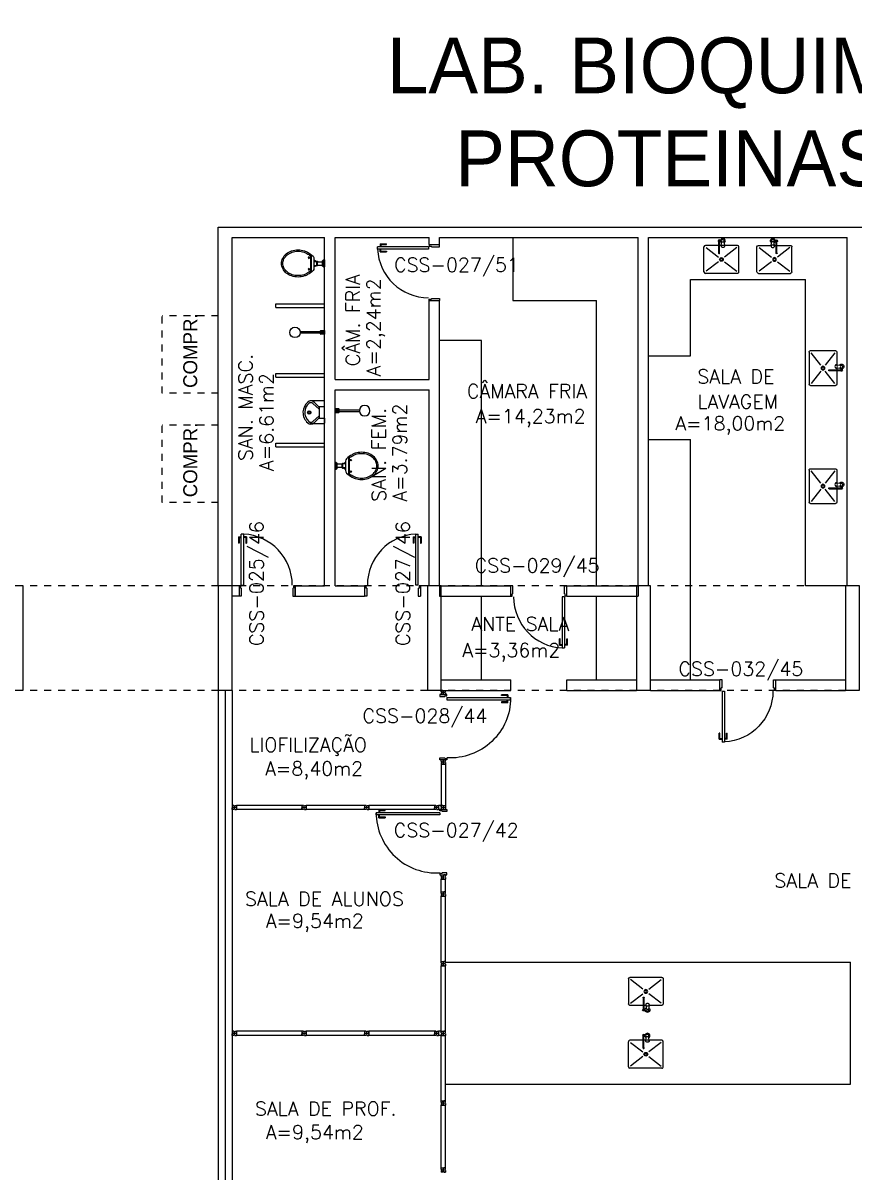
# Model space of a CAD drawing. Extents: x -248 to -11, y 347 to 447.
# Drawn here: x -213.07 to -201.14, y 398.67 to 415.15 of the extents above; entities that cross this region are included whole.
import ezdxf
from ezdxf.enums import TextEntityAlignment as Align

# ---------------------------------------------------------------- set-up
doc = ezdxf.new("R2010")
doc.units = 0
doc.header["$LTSCALE"] = 0.02
doc.header["$MEASUREMENT"] = 0
doc.linetypes.add('HIDDEN2', pattern=[0.1875, 0.125, -0.0625])
doc.layers.get('0').update_dxf_attribs({"linetype": 'CONTINUOUS'})
for name, color, linetype in [('ALV', 2, 'CONTINUOUS'), ('AREA', 2, 'CONTINUOUS'), ('BANC', 2, 'CONTINUOUS'), ('DIV', 2, 'CONTINUOUS'), ('EQUIP', 1, 'CONTINUOUS'), ('ESQ', 1, 'CONTINUOUS'), ('ESTR', 3, 'CONTINUOUS'), ('PROJ', 1, 'HIDDEN2'), ('TEXTO', 2, 'CONTINUOUS'), ('TEXTO-ENDEREÇO', 2, 'CONTINUOUS'), ('USO', 2, 'CONTINUOUS')]:
    doc.layers.add(name, color=color, linetype=linetype)
doc.styles.add('UNB-100', font='simplex.shx', dxfattribs={"height": 0.2})
doc.styles.add('UNB-100-1', font='simplex.shx', dxfattribs={"height": 0.2})

# ---------------------------------------------------------------- blocks, each defined once
blk = doc.blocks.new('PILAR-SSS')
blk.add_lwpolyline([(0.003, -26.452), (0.003, -27.952), (0.203, -27.952), (0.203, -26.452)], close=True)
blk = doc.blocks.new('PDV2D-SSS')
for p, q in [((-0.148, 0.925), (-0.108, 0.925)), ((-0.148, 0.925), (-0.148, 0.835)), ((-0.138, 0.835), (-0.148, 0.835)), ((-0.138, 0.915), (-0.108, 0.915)), ((-0.138, 0.915), (-0.138, 0.835)), ((-0.106, 0.965), (-0.076, 0.965)), ((-0.106, 0.05), (-0.106, 0.965)), ((-0.076, 0.05), (-0.076, 0.965)), ((-0.034, 0.925), (-0.074, 0.925)), ((-0.044, 0.915), (-0.074, 0.915)), ((-0.044, 0.915), (-0.044, 0.835)), ((-0.044, 0.835), (-0.034, 0.835)), ((-0.034, 0.925), (-0.034, 0.835)), ((-0.95, 0.05), (-0.97, 0.05)), ((-0.97, 0.05), (-0.97, 0.035)), ((-0.97, 0.035), (-0.97, -0.035)), ((-0.95, 0.02), (-0.95, 0.05)), ((-0.95, 0.02), (-0.94, 0.02)), ((-0.94, -0.05), (-0.94, 0.02)), ((-0.076, 0.05), (-0.106, 0.05)), ((-0.051, 0.02), (-0.061, 0.02)), ((-0.061, -0.05), (-0.061, 0.02)), ((-0.051, 0.05), (-0.031, 0.05)), ((-0.051, 0.02), (-0.051, 0.05)), ((-0.031, 0.05), (-0.031, -0.05)), ((-0.97, -0.035), (-0.97, -0.05)), ((-0.97, -0.05), (-0.94, -0.05)), ((-0.031, -0.05), (-0.061, -0.05))]:
    blk.add_line(p, q)
at = {"color": 1}
blk.add_arc((-0.076, 0.1), 0.865, 90, 183.3214, dxfattribs=at)
blk = doc.blocks.new('DIVMT-SSS')
for p, q in [((-0.03, 0.008), (-0.03, 0.03)), ((-0.006, 0.03), (-0.03, 0.03)), ((-0.03, 0.008), (-0.02, 0.008)), ((-0.02, -0.008), (-0.02, 0.008)), ((-0.006, 0.02), (-0.006, 0.03)), ((0.006, 0.02), (-0.006, 0.02)), ((-0.005, 0), (0.005, 0)), ((0.005, 0), (-0.005, 0)), ((0, 0.005), (0, -0.005)), ((0, -0.005), (0, 0.005)), ((0.006, 0.03), (0.03, 0.03)), ((0.006, 0.02), (0.006, 0.03)), ((0.03, 0.008), (0.02, 0.008)), ((0.02, -0.008), (0.02, 0.008)), ((0.03, 0.008), (0.03, 0.03)), ((-0.03, -0.008), (-0.03, -0.03)), ((-0.03, -0.008), (-0.02, -0.008)), ((-0.03, -0.03), (-0.03, -0.97)), ((-0.03, -0.03), (-0.009, -0.03)), ((0.03, -0.03), (-0.03, -0.03)), ((-0.03, -0.03), (-0.006, -0.03)), ((-0.009, -0.03), (-0.027, -0.03)), ((-0.006, -0.02), (-0.006, -0.03)), ((-0.006, -0.02), (0.006, -0.02)), ((-0.006, -0.02), (-0.006, -0.03)), ((0.006, -0.02), (-0.006, -0.02)), ((0.005, -0.03), (-0.005, -0.03)), ((0.006, -0.02), (0.006, -0.03)), ((0.006, -0.02), (0.006, -0.03)), ((0.03, -0.03), (0.006, -0.03)), ((0.03, -0.008), (0.02, -0.008)), ((0.03, -0.008), (0.03, -0.03)), ((0.03, -0.03), (0.03, -0.97)), ((0.03, -0.97), (-0.03, -0.97)), ((-0.006, -0.98), (-0.006, -0.97)), ((-0.006, -0.98), (0.006, -0.98)), ((0.005, -0.97), (-0.005, -0.97)), ((0.006, -0.98), (0.006, -0.97)), ((0.006, -1.001), (-0.006, -1.001)), ((0, -0.994), (0, -1.007)), ((0, -1.02), (0, -1.021))]:
    blk.add_line(p, q)
blk = doc.blocks.new('MTT-SSS')
for p, q in [((-0.008, 0.03), (-0.03, 0.03)), ((-0.03, 0.03), (-0.03, 0.006)), ((-0.0185, 0.006), (-0.03, 0.006)), ((-0.0185, -0.006), (-0.0185, 0.006)), ((-0.008, 0.03), (-0.008, 0.02)), ((-0.008, 0.02), (0.008, 0.02)), ((-0.0051, 0), (0.0051, 0)), ((0, -0.0051), (0, 0.0051)), ((0.008, 0.03), (0.03, 0.03)), ((0.008, 0.03), (0.008, 0.02)), ((0.0205, -0.006), (0.0205, 0.006)), ((0.0205, 0.006), (0.03, 0.006)), ((0.03, 0.006), (0.03, 0.03)), ((-0.03, -0.03), (-0.03, -0.006)), ((-0.0185, -0.006), (-0.03, -0.006)), ((-0.008, -0.03), (-0.03, -0.03)), ((-0.008, -0.02), (0.008, -0.02)), ((-0.008, -0.03), (-0.008, -0.02)), ((0.008, -0.03), (0.008, -0.02)), ((0.008, -0.03), (0.03, -0.03)), ((0.0205, -0.006), (0.03, -0.006)), ((0.03, -0.006), (0.03, -0.03))]:
    blk.add_line(p, q)
blk = doc.blocks.new('DIV-SSS')
for p, q in [((-0.005, 0), (0.005, 0)), ((0, 0.005), (0, -0.005)), ((-0.03, -0.03), (-0.03, -0.97)), ((0.03, -0.03), (-0.03, -0.03)), ((-0.03, -0.03), (-0.009, -0.03)), ((-0.009, -0.03), (-0.027, -0.03)), ((-0.006, -0.02), (0.006, -0.02)), ((-0.006, -0.02), (-0.006, -0.03)), ((-0.005, -0.022), (0.005, -0.022)), ((-0.005, -0.022), (-0.005, -0.029)), ((0.005, -0.029), (-0.005, -0.029)), ((0.005, -0.03), (-0.005, -0.03)), ((0.005, -0.022), (0.005, -0.029)), ((0.006, -0.02), (0.006, -0.03)), ((0.03, -0.03), (0.03, -0.97)), ((0.03, -0.97), (-0.03, -0.97)), ((-0.006, -0.98), (-0.006, -0.97)), ((-0.006, -0.98), (0.006, -0.98)), ((0.005, -0.97), (-0.005, -0.97)), ((0.006, -0.98), (0.006, -0.97)), ((0.007, -0.999), (-0.007, -0.999)), ((0, -0.991), (0, -1.006))]:
    blk.add_line(p, q)
blk = doc.blocks.new('INOXA1-P-SSS')
for p, q in [((0.12, 0.23), (0.12, 0.047)), ((0.22, 0.25), (0.14, 0.25)), ((0.15, 0.22), (0.287, 0.043)), ((0.5, 0.25), (0.22, 0.25)), ((0.353, 0.043), (0.49, 0.22)), ((0.52, 0.23), (0.52, -0.23)), ((0.043, 0.008), (0.043, -0.022)), ((0.062, 0.04), (0.071, 0.04)), ((0.131, 0.048), (0.076, 0.043)), ((0.131, -0.002), (0.076, 0.003)), ((0.22, -0.027), (0.054, -0.027)), ((0.22, -0.037), (0.054, -0.037)), ((0.063, -0.003), (0.063, -0.021)), ((0.12, -0.001), (0.12, -0.027)), ((0.12, -0.037), (0.12, -0.23)), ((0.15, -0.22), (0.287, -0.043)), ((0.231, -0.027), (0.22, -0.027)), ((0.231, -0.037), (0.22, -0.037)), ((0.353, -0.043), (0.49, -0.22)), ((0.22, -0.25), (0.14, -0.25)), ((0.5, -0.25), (0.22, -0.25))]:
    blk.add_line(p, q)
blk.add_lwpolyline([(0.076, 0.003), (0.072, 0.004), (0.069, 0.009), (0.067, 0.015), (0.066, 0.023), (0.067, 0.031), (0.069, 0.037), (0.072, 0.042), (0.076, 0.043)])
blk.add_lwpolyline([(0.131, 0.048), (0.137, 0.046), (0.143, 0.041), (0.147, 0.033), (0.148, 0.023), (0.147, 0.013), (0.143, 0.006), (0.137, 0), (0.131, -0.002), (0.125, 0), (0.119, 0.006), (0.115, 0.013), (0.114, 0.023), (0.115, 0.033), (0.119, 0.041), (0.125, 0.046)], close=True)
for radius in [0.0266, 0.0163]:
    blk.add_circle((0.32, 0), radius)
for centre, radius, start, end in [((0.14, 0.23), 0.02, 90, 180), ((0.5, 0.23), 0.02, 360, 90), ((0.054, 0.023), 0.0349, 36.1705, 252.2568), ((0.054, 0.023), 0.0189, 62.7367, 235.7375), ((0.073, -0.003), 0.01, 102.8285, 180), ((0.054, 0.023), 0.0349, 285.5373, 323.9987), ((0.054, -0.032), 0.0145, 20.161, 339.839), ((0.054, -0.032), 0.005, 90.0037, 269.9963), ((0.231, -0.032), 0.00738, 222.6559, 137.3441), ((0.231, -0.032), 0.005, 269.9935, 90.0065), ((0.14, -0.23), 0.02, 180, 270), ((0.5, -0.23), 0.02, 270, 360)]:
    blk.add_arc(centre, radius, start, end)
blk = doc.blocks.new('PE80-SSS')
for p, q in [((0.075, 0), (-0.075, 0)), ((-0.075, -0.03), (-0.075, 0)), ((0.075, 0), (0.075, -0.02)), ((0.777, 0.01), (0.687, 0.01)), ((0.687, 0), (0.687, 0.01)), ((0.777, 0.01), (0.777, -0.03)), ((0.04, -0.03), (-0.075, -0.03)), ((0.075, -0.02), (0.04, -0.02)), ((0.04, -0.03), (0.04, -0.02)), ((0.085, -0.03), (0.817, -0.03)), ((0.085, -0.03), (0.085, -0.065)), ((0.085, -0.065), (0.817, -0.065)), ((0.767, 0), (0.687, 0)), ((0.767, -0.095), (0.687, -0.095)), ((0.687, -0.095), (0.687, -0.105)), ((0.777, -0.105), (0.687, -0.105)), ((0.767, 0), (0.767, -0.03)), ((0.767, -0.095), (0.767, -0.065)), ((0.777, -0.105), (0.777, -0.065)), ((0.817, -0.065), (0.817, -0.03)), ((0.04, -0.771), (-0.075, -0.771)), ((-0.075, -0.771), (-0.075, -0.801)), ((0.075, -0.801), (-0.075, -0.801)), ((0.075, -0.802), (-0.075, -0.802)), ((0.04, -0.771), (0.04, -0.781)), ((0.075, -0.781), (0.04, -0.781)), ((0.075, -0.801), (0.075, -0.781))]:
    blk.add_line(p, q)
blk.add_arc((0.085, -0.03), 0.731, 270, 357.3429)
blk = doc.blocks.new('PD80-SSS')
at = {"color": 1}
for p, q in [((-0.777, 0.01), (-0.777, -0.03)), ((-0.777, 0.01), (-0.687, 0.01)), ((-0.687, 0), (-0.687, 0.01)), ((-0.777, -0.105), (-0.777, -0.065)), ((-0.777, -0.105), (-0.687, -0.105)), ((-0.767, 0), (-0.767, -0.03)), ((-0.767, 0), (-0.687, 0)), ((-0.767, -0.095), (-0.767, -0.065)), ((-0.767, -0.095), (-0.687, -0.095)), ((-0.687, -0.095), (-0.687, -0.105))]:
    blk.add_line(p, q, dxfattribs=at)
at = {"color": 2}
for p, q in [((-0.075, 0), (0.075, 0)), ((0.075, -0.03), (0.075, 0)), ((-0.817, -0.065), (-0.817, -0.03)), ((-0.085, -0.03), (-0.817, -0.03)), ((-0.085, -0.065), (-0.817, -0.065)), ((-0.085, -0.03), (-0.085, -0.065)), ((-0.075, 0), (-0.075, -0.02)), ((-0.075, -0.02), (-0.04, -0.02)), ((-0.04, -0.03), (-0.04, -0.02)), ((-0.04, -0.03), (0.075, -0.03)), ((-0.075, -0.781), (-0.04, -0.781)), ((-0.075, -0.801), (-0.075, -0.781)), ((-0.075, -0.801), (0.075, -0.801)), ((-0.075, -0.802), (0.075, -0.802)), ((-0.04, -0.771), (0.075, -0.771)), ((-0.04, -0.771), (-0.04, -0.781)), ((0.075, -0.771), (0.075, -0.801))]:
    blk.add_line(p, q, dxfattribs=at)
at = {"color": 1}
blk.add_arc((-0.085, -0.03), 0.731, 182.6571, 270, dxfattribs=at)
blk = doc.blocks.new('VDC-P-SSS')
for p, q in [((-0.127, 0.192), (0.127, 0.192)), ((-0.109, 0.202), (0.109, 0.202)), ((-0.068, 0.152), (0.068, 0.152)), ((-0.05, 0.152), (-0.03, 0.11)), ((-0.05, 0.015), (-0.05, 0)), ((-0.05, 0), (0.05, 0)), ((0.045, 0.02), (-0.045, 0.02)), ((-0.04, 0.025), (-0.04, 0.02)), ((0.035, 0.03), (-0.035, 0.03)), ((-0.03, 0.152), (-0.03, 0.11)), ((0.03, 0.11), (-0.03, 0.11)), ((0.03, 0.1), (-0.03, 0.1)), ((-0.025, 0.1), (-0.025, 0.03)), ((0.025, 0.1), (0.025, 0.03)), ((0.03, 0.152), (0.03, 0.11)), ((0.05, 0.152), (0.03, 0.11)), ((0.04, 0.025), (0.04, 0.02)), ((0.05, 0.015), (0.05, 0))]:
    blk.add_line(p, q)
for points in [[(0.16, 0.244, 0.050424), (0.18, 0.288, 0.082137), (0.195, 0.381, 0.082137), (0.18, 0.474, 0.090148), (0.138, 0.549, 0.104406), (0.073, 0.601, 0.117345), (0, 0.619, 0.117345), (-0.073, 0.601, 0.104406), (-0.138, 0.549, 0.090148), (-0.18, 0.474, 0.082137), (-0.195, 0.381, 0.082137)], [(0.142, 0.254, 0.050424), (0.161, 0.295, 0.082137), (0.175, 0.381, 0.082137), (0.161, 0.468, 0.090148), (0.122, 0.536, 0.104406), (0.064, 0.583, 0.117345), (0, 0.599, 0.117345), (-0.064, 0.583, 0.104406), (-0.122, 0.536, 0.090148), (-0.161, 0.468, 0.082137), (-0.175, 0.381, 0.082137)], [(-0.195, 0.381, 0.082137), (-0.18, 0.288, 0.050424), (-0.16, 0.244, 0.104406)], [(-0.175, 0.381, 0.082137), (-0.161, 0.295, 0.050424), (-0.142, 0.254, 0.050424)]]:
    blk.add_lwpolyline(points, format="xyb")
for centre in [(-0.083, 0.226), (0.083, 0.226)]:
    blk.add_circle(centre, 0.0101)
for centre, radius, start, end in [((0.08, 0.36), 0.266, 205.6863, 226.7558), ((0.08, 0.36), 0.246, 205.6863, 219.7706), ((-0.068, 0.202), 0.05, 226.7558, 270), ((0.068, 0.202), 0.05, 270, 313.2442), ((-0.08, 0.36), 0.266, 313.2442, 334.3137), ((-0.08, 0.36), 0.246, 320.2294, 334.3137), ((-0.045, 0.015), 0.005, 90, 180), ((-0.035, 0.025), 0.005, 90, 180), ((-0.03, 0.105), 0.005, 90, 270), ((0.03, 0.105), 0.005, 270, 90), ((0.035, 0.025), 0.005, 0, 90), ((0.045, 0.015), 0.005, 360, 90)]:
    blk.add_arc(centre, radius, start, end)
blk = doc.blocks.new('CHUV-P-SSS')
for p, q in [((-0.06, 0.01), (-0.351, 0.01)), ((-0.06, -0.02), (-0.06, 0.02)), ((-0.02, 0.015), (-0.06, 0.015)), ((-0.02, 0.005), (-0.06, 0.005)), ((-0.055, 0.025), (0, 0.025)), ((-0.02, 0.025), (-0.02, -0.025)), ((0, 0.025), (0, -0.025)), ((-0.06, -0.01), (-0.351, -0.01)), ((-0.02, -0.005), (-0.06, -0.005)), ((-0.02, -0.015), (-0.06, -0.015)), ((-0.02, -0.025), (-0.055, -0.025)), ((0, -0.025), (-0.02, -0.025))]:
    blk.add_line(p, q)
blk.add_circle((-0.425, 0), 0.075)
for centre, start, end in [((-0.055, 0.02), 90, 180), ((-0.055, -0.02), 180, 270)]:
    blk.add_arc(centre, 0.005, start, end)
blk = doc.blocks.new('MICTR-P-SSS')
for p, q in [((0.01, 0.165), (0.205, 0.165)), ((0, 0.08), (0, 0.155)), ((0, 0.08), (0, -0.08)), ((0.081, 0.08), (0, 0.08)), ((0.168, 0.129), (0.08, 0.046)), ((0.08, -0.076), (0.08, 0.076)), ((0.151, 0.147), (0.083, 0.083)), ((0, -0.08), (0, -0.155)), ((0, -0.08), (0.081, -0.08)), ((0.168, -0.129), (0.08, -0.046)), ((0.151, -0.147), (0.083, -0.083)), ((0.01, -0.165), (0.205, -0.165))]:
    blk.add_line(p, q)
for radius in [0.025, 0.015]:
    blk.add_circle((0.22, 0), radius)
for centre, radius, start, end in [((0.01, 0.155), 0.01, 90, 180), ((0.197, 0.098), 0.0675, 49.5319, 133.3634), ((0.09, 0.076), 0.01, 133.3634, 180), ((0.197, 0.098), 0.0425, 49.5319, 133.3634), ((0.114, 0), 0.171, 357.4005, 49.5319), ((0.114, 0), 0.196, 358.2793, 49.5319), ((0.01, -0.155), 0.01, 180, 270), ((0.09, -0.076), 0.01, 180, 226.6366), ((0.197, -0.098), 0.0675, 226.6366, 310.4681), ((0.197, -0.098), 0.0425, 226.6366, 310.4681), ((0.114, 0), 0.171, 310.4681, 357.3509), ((0.114, 0), 0.196, 310.4681, 357.7012)]:
    blk.add_arc(centre, radius, start, end)

msp = doc.modelspace()

# ---------------------------------------------------------------- linework, layer by layer
at = {"layer": 'ALV'}
for p, q in [((-210.266, 412.221), (-197.991, 412.221)), ((-210.266, 407.077), (-210.266, 412.221)), ((-210.066, 407.077), (-210.066, 412.071)), ((-210.066, 412.071), (-208.741, 412.071)), ((-208.741, 407.077), (-208.741, 412.071)), ((-208.591, 412.071), (-207.241, 412.071)), ((-208.591, 410.036), (-208.591, 412.071)), ((-207.241, 411.971), (-207.241, 412.071)), ((-207.241, 411.971), (-207.091, 411.971)), ((-207.091, 412.071), (-204.241, 412.071)), ((-207.091, 411.971), (-207.091, 412.071)), ((-206.038, 412.071), (-206.038, 411.171)), ((-204.241, 407.077), (-204.241, 412.071)), ((-204.091, 407.077), (-204.091, 412.071)), ((-204.091, 412.071), (-201.241, 412.071)), ((-201.241, 407.077), (-201.241, 412.071)), ((-207.241, 411.169), (-207.091, 411.169)), ((-207.241, 410.036), (-207.241, 411.169)), ((-207.091, 407.077), (-207.091, 411.169)), ((-206.038, 411.171), (-204.841, 411.171)), ((-206.491, 410.596), (-207.091, 410.596)), ((-206.491, 407.077), (-206.491, 410.596)), ((-204.091, 410.377), (-203.491, 410.377)), ((-208.591, 410.036), (-207.241, 410.036)), ((-208.591, 407.077), (-208.591, 409.886)), ((-208.591, 409.886), (-207.241, 409.886)), ((-207.241, 407.077), (-207.241, 409.886)), ((-204.091, 409.177), (-203.491, 409.177)), ((-209.966, 407.077), (-210.066, 407.077)), ((-209.165, 407.077), (-208.741, 407.077)), ((-209.165, 406.927), (-209.165, 407.077)), ((-208.591, 407.077), (-208.168, 407.077)), ((-208.168, 407.077), (-208.168, 406.927)), ((-207.091, 407.077), (-207.091, 406.927)), ((-207.091, 407.077), (-206.068, 407.077)), ((-206.068, 406.927), (-206.068, 407.077)), ((-205.267, 407.077), (-204.241, 407.077)), ((-205.267, 406.927), (-205.267, 407.077)), ((-204.241, 407.077), (-204.241, 406.927)), ((-209.966, 406.927), (-210.066, 406.927)), ((-209.165, 406.927), (-208.168, 406.927)), ((-207.091, 406.927), (-206.068, 406.927)), ((-205.267, 406.927), (-204.241, 406.927)), ((-207.066, 405.727), (-206.068, 405.727)), ((-206.068, 405.577), (-206.068, 405.727)), ((-205.267, 405.727), (-204.266, 405.727)), ((-205.267, 405.577), (-205.267, 405.727)), ((-204.066, 405.727), (-203.068, 405.727)), ((-203.068, 405.577), (-203.068, 405.727)), ((-202.267, 405.727), (-201.266, 405.727)), ((-202.267, 405.577), (-202.267, 405.727)), ((-207.066, 405.577), (-206.068, 405.577)), ((-205.267, 405.577), (-204.266, 405.577)), ((-204.066, 405.577), (-203.068, 405.577)), ((-202.267, 405.577), (-201.266, 405.577))]:
    msp.add_line(p, q, dxfattribs=at)
at = {"layer": 'BANC'}
for p, q in [((-203.491, 411.471), (-201.841, 411.471)), ((-203.491, 410.377), (-203.491, 411.471)), ((-201.841, 407.077), (-201.841, 411.471)), ((-204.841, 407.077), (-204.841, 411.171)), ((-203.491, 405.727), (-203.491, 409.177)), ((-201.241, 407.077), (-201.841, 407.077)), ((-206.491, 405.727), (-206.491, 406.927)), ((-204.841, 405.727), (-204.841, 406.927)), ((-207.006, 401.677), (-201.195, 401.677)), ((-201.195, 399.927), (-201.195, 401.677)), ((-207.006, 399.927), (-201.195, 399.927))]:
    msp.add_line(p, q, dxfattribs=at)
at = {"layer": 'DIV'}
for p, q in [((-209.441, 411.071), (-209.441, 411.121)), ((-209.441, 411.121), (-208.741, 411.121)), ((-209.441, 411.071), (-208.741, 411.071)), ((-209.441, 410.071), (-209.441, 410.121)), ((-209.441, 410.121), (-208.741, 410.121)), ((-209.441, 410.071), (-208.741, 410.071)), ((-209.441, 409.071), (-209.441, 409.121)), ((-209.441, 409.121), (-208.741, 409.121)), ((-209.441, 409.071), (-208.741, 409.071)), ((-207.066, 405.555), (-207.066, 405.577)), ((-207.042, 405.577), (-207.066, 405.577)), ((-207.066, 405.555), (-207.056, 405.555)), ((-207.066, 405.539), (-207.056, 405.539)), ((-207.066, 405.539), (-207.066, 405.517)), ((-207.066, 405.517), (-207.042, 405.517)), ((-207.066, 405.517), (-207.006, 405.517)), ((-207.056, 405.539), (-207.056, 405.555)), ((-207.042, 405.568), (-207.042, 405.577)), ((-207.042, 405.568), (-207.03, 405.568)), ((-207.042, 405.547), (-207.031, 405.547)), ((-207.031, 405.547), (-207.042, 405.547)), ((-207.042, 405.527), (-207.03, 405.527)), ((-207.042, 405.527), (-207.042, 405.517)), ((-207.03, 405.527), (-207.042, 405.527)), ((-207.042, 405.527), (-207.042, 405.517)), ((-207.041, 405.517), (-207.031, 405.517)), ((-207.036, 405.542), (-207.036, 405.553)), ((-207.036, 405.553), (-207.036, 405.542)), ((-207.03, 405.568), (-207.03, 405.577)), ((-207.03, 405.577), (-207.006, 405.577)), ((-207.03, 405.527), (-207.03, 405.517)), ((-207.03, 405.527), (-207.03, 405.517)), ((-207.006, 405.517), (-207.03, 405.517)), ((-207.027, 405.517), (-207.009, 405.517)), ((-207.006, 405.517), (-207.027, 405.517)), ((-207.016, 405.539), (-207.016, 405.555)), ((-207.006, 405.555), (-207.016, 405.555)), ((-207.006, 405.539), (-207.016, 405.539)), ((-207.006, 405.555), (-207.006, 405.577)), ((-207.006, 405.539), (-207.006, 405.517)), ((-207.066, 404.556), (-207.066, 404.578)), ((-207.042, 404.578), (-207.066, 404.578)), ((-207.066, 404.556), (-207.056, 404.556)), ((-207.066, 404.54), (-207.056, 404.54)), ((-207.066, 404.54), (-207.066, 404.518)), ((-207.066, 404.518), (-207.042, 404.518)), ((-207.066, 404.518), (-207.006, 404.518)), ((-207.066, 404.518), (-207.066, 403.927)), ((-207.056, 404.54), (-207.056, 404.556)), ((-207.042, 404.569), (-207.042, 404.578)), ((-207.042, 404.569), (-207.03, 404.569)), ((-207.042, 404.548), (-207.031, 404.548)), ((-207.031, 404.548), (-207.042, 404.548)), ((-207.042, 404.528), (-207.03, 404.528)), ((-207.042, 404.528), (-207.042, 404.518)), ((-207.03, 404.528), (-207.042, 404.528)), ((-207.042, 404.528), (-207.042, 404.518)), ((-207.041, 404.518), (-207.031, 404.518)), ((-207.036, 404.543), (-207.036, 404.553)), ((-207.036, 404.553), (-207.036, 404.543)), ((-207.03, 404.569), (-207.03, 404.578)), ((-207.03, 404.578), (-207.006, 404.578)), ((-207.03, 404.528), (-207.03, 404.518)), ((-207.03, 404.528), (-207.03, 404.518)), ((-207.006, 404.518), (-207.03, 404.518)), ((-207.027, 404.518), (-207.009, 404.518)), ((-207.006, 404.518), (-207.027, 404.518)), ((-207.016, 404.54), (-207.016, 404.556)), ((-207.006, 404.556), (-207.016, 404.556)), ((-207.006, 404.54), (-207.016, 404.54)), ((-207.006, 404.556), (-207.006, 404.578)), ((-207.006, 404.54), (-207.006, 404.518)), ((-207.006, 404.518), (-207.006, 403.927)), ((-209.006, 403.927), (-209.006, 403.867)), ((-208.166, 403.927), (-209.006, 403.927)), ((-208.166, 403.867), (-209.006, 403.867)), ((-208.166, 403.927), (-208.166, 403.867)), ((-208.144, 403.927), (-208.166, 403.927)), ((-208.166, 403.927), (-208.166, 403.903)), ((-208.157, 403.903), (-208.166, 403.903)), ((-208.157, 403.903), (-208.166, 403.903)), ((-208.166, 403.902), (-208.166, 403.892)), ((-208.157, 403.891), (-208.166, 403.891)), ((-208.166, 403.867), (-208.166, 403.891)), ((-208.157, 403.891), (-208.166, 403.891)), ((-208.166, 403.867), (-208.166, 403.888)), ((-208.166, 403.888), (-208.166, 403.87)), ((-208.144, 403.867), (-208.166, 403.867)), ((-208.157, 403.891), (-208.157, 403.903)), ((-208.157, 403.903), (-208.157, 403.891)), ((-208.144, 403.927), (-208.144, 403.917)), ((-208.144, 403.917), (-208.128, 403.917)), ((-208.144, 403.877), (-208.128, 403.877)), ((-208.144, 403.867), (-208.144, 403.877)), ((-208.131, 403.897), (-208.141, 403.897)), ((-208.141, 403.897), (-208.131, 403.897)), ((-208.136, 403.892), (-208.136, 403.903)), ((-208.136, 403.903), (-208.136, 403.892)), ((-208.128, 403.927), (-208.106, 403.927)), ((-208.128, 403.927), (-208.128, 403.917)), ((-208.128, 403.867), (-208.128, 403.877)), ((-208.128, 403.867), (-208.106, 403.867)), ((-208.116, 403.903), (-208.106, 403.903)), ((-208.116, 403.903), (-208.116, 403.891)), ((-208.116, 403.891), (-208.106, 403.891)), ((-208.106, 403.903), (-208.106, 403.927)), ((-208.106, 403.891), (-208.106, 403.867)), ((-207.128, 403.897), (-207.143, 403.897)), ((-207.136, 403.905), (-207.136, 403.891)), ((-207.116, 403.903), (-207.107, 403.903)), ((-207.116, 403.891), (-207.116, 403.903)), ((-207.116, 403.891), (-207.107, 403.891)), ((-207.066, 403.927), (-207.107, 403.927)), ((-207.107, 403.927), (-207.107, 403.867)), ((-207.107, 403.902), (-207.107, 403.892)), ((-207.066, 403.867), (-207.107, 403.867)), ((-207.066, 403.927), (-207.006, 403.927)), ((-207.044, 403.927), (-207.066, 403.927)), ((-207.066, 403.903), (-207.066, 403.927)), ((-207.057, 403.903), (-207.066, 403.903)), ((-207.057, 403.891), (-207.066, 403.891)), ((-207.066, 403.891), (-207.066, 403.867)), ((-207.044, 403.867), (-207.066, 403.867)), ((-207.057, 403.903), (-207.057, 403.891)), ((-207.044, 403.927), (-207.044, 403.917)), ((-207.028, 403.917), (-207.044, 403.917)), ((-207.028, 403.877), (-207.044, 403.877)), ((-207.044, 403.867), (-207.044, 403.877)), ((-207.043, 403.897), (-207.03, 403.897)), ((-207.042, 403.918), (-207.042, 403.927)), ((-207.03, 403.918), (-207.042, 403.918)), ((-207.031, 403.897), (-207.042, 403.897)), ((-207.042, 403.897), (-207.031, 403.897)), ((-207.041, 403.927), (-207.031, 403.927)), ((-207.036, 403.904), (-207.036, 403.89)), ((-207.036, 403.903), (-207.036, 403.892)), ((-207.036, 403.892), (-207.036, 403.903)), ((-207.036, 403.878), (-207.036, 403.877)), ((-207.03, 403.918), (-207.03, 403.927)), ((-207.028, 403.927), (-207.028, 403.917)), ((-207.028, 403.927), (-207.006, 403.927)), ((-207.028, 403.867), (-207.028, 403.877)), ((-207.028, 403.867), (-207.006, 403.867)), ((-207.016, 403.903), (-207.016, 403.891)), ((-207.016, 403.903), (-207.006, 403.903)), ((-207.016, 403.891), (-207.016, 403.903)), ((-207.016, 403.903), (-207.006, 403.903)), ((-207.016, 403.891), (-207.006, 403.891)), ((-207.016, 403.891), (-207.006, 403.891)), ((-207.006, 403.927), (-207.006, 403.903)), ((-207.006, 403.927), (-207.006, 403.867)), ((-207.006, 403.902), (-207.006, 403.892)), ((-207.006, 403.867), (-207.006, 403.891)), ((-207.006, 403.888), (-207.006, 403.87)), ((-207.006, 403.867), (-207.006, 403.888)), ((-207.066, 402.928), (-207.042, 402.928)), ((-207.066, 402.906), (-207.066, 402.928)), ((-207.066, 402.928), (-207.006, 402.928)), ((-207.066, 402.906), (-207.056, 402.906)), ((-207.066, 402.89), (-207.056, 402.89)), ((-207.066, 402.89), (-207.066, 402.868)), ((-207.066, 402.686), (-207.066, 402.868)), ((-207.066, 402.868), (-207.006, 402.868)), ((-207.042, 402.868), (-207.066, 402.868)), ((-207.056, 402.906), (-207.056, 402.89)), ((-207.043, 402.899), (-207.03, 402.899)), ((-207.042, 402.919), (-207.042, 402.928)), ((-207.042, 402.919), (-207.042, 402.928)), ((-207.042, 402.919), (-207.03, 402.919)), ((-207.03, 402.919), (-207.042, 402.919)), ((-207.042, 402.878), (-207.042, 402.868)), ((-207.03, 402.878), (-207.042, 402.878)), ((-207.042, 402.878), (-207.03, 402.878)), ((-207.042, 402.878), (-207.042, 402.868)), ((-207.041, 402.928), (-207.031, 402.928)), ((-207.041, 402.868), (-207.031, 402.868)), ((-207.036, 402.918), (-207.036, 402.919)), ((-207.036, 402.892), (-207.036, 402.905)), ((-207.03, 402.919), (-207.03, 402.928)), ((-207.006, 402.928), (-207.03, 402.928)), ((-207.03, 402.919), (-207.03, 402.928)), ((-207.03, 402.878), (-207.03, 402.868)), ((-207.03, 402.878), (-207.03, 402.868)), ((-207.03, 402.868), (-207.006, 402.868)), ((-207.027, 402.928), (-207.009, 402.928)), ((-207.006, 402.928), (-207.027, 402.928)), ((-207.006, 402.906), (-207.016, 402.906)), ((-207.016, 402.906), (-207.016, 402.89)), ((-207.006, 402.89), (-207.016, 402.89)), ((-207.006, 402.906), (-207.006, 402.928)), ((-207.006, 402.89), (-207.006, 402.868)), ((-207.006, 402.686), (-207.006, 402.868)), ((-207.066, 402.686), (-207.042, 402.686)), ((-207.066, 402.664), (-207.066, 402.686)), ((-207.066, 402.686), (-207.006, 402.686)), ((-207.066, 402.664), (-207.056, 402.664)), ((-207.066, 402.648), (-207.056, 402.648)), ((-207.066, 402.648), (-207.066, 402.626)), ((-207.042, 402.626), (-207.066, 402.626)), ((-207.056, 402.664), (-207.056, 402.648)), ((-207.042, 402.677), (-207.042, 402.686)), ((-207.042, 402.677), (-207.042, 402.686)), ((-207.042, 402.677), (-207.03, 402.677)), ((-207.03, 402.677), (-207.042, 402.677)), ((-207.042, 402.656), (-207.031, 402.656)), ((-207.031, 402.656), (-207.042, 402.656)), ((-207.042, 402.636), (-207.03, 402.636)), ((-207.042, 402.636), (-207.042, 402.626)), ((-207.041, 402.686), (-207.031, 402.686)), ((-207.036, 402.662), (-207.036, 402.651)), ((-207.036, 402.651), (-207.036, 402.662)), ((-207.03, 402.677), (-207.03, 402.686)), ((-207.006, 402.686), (-207.03, 402.686)), ((-207.03, 402.677), (-207.03, 402.686)), ((-207.03, 402.636), (-207.03, 402.626)), ((-207.03, 402.626), (-207.006, 402.626)), ((-207.027, 402.686), (-207.009, 402.686)), ((-207.006, 402.686), (-207.027, 402.686)), ((-207.006, 402.664), (-207.016, 402.664)), ((-207.016, 402.664), (-207.016, 402.648)), ((-207.006, 402.648), (-207.016, 402.648)), ((-207.006, 402.664), (-207.006, 402.686)), ((-207.006, 402.648), (-207.006, 402.626)), ((-209.006, 400.686), (-209.006, 400.626)), ((-208.166, 400.686), (-209.006, 400.686)), ((-208.166, 400.626), (-209.006, 400.626)), ((-208.166, 400.686), (-208.166, 400.662)), ((-208.144, 400.686), (-208.166, 400.686)), ((-208.166, 400.686), (-208.166, 400.626)), ((-208.157, 400.662), (-208.166, 400.662)), ((-208.157, 400.662), (-208.166, 400.662)), ((-208.166, 400.661), (-208.166, 400.651)), ((-208.157, 400.65), (-208.166, 400.65)), ((-208.166, 400.626), (-208.166, 400.65)), ((-208.157, 400.65), (-208.166, 400.65)), ((-208.166, 400.647), (-208.166, 400.629)), ((-208.166, 400.626), (-208.166, 400.647)), ((-208.144, 400.626), (-208.166, 400.626)), ((-208.157, 400.662), (-208.157, 400.65)), ((-208.157, 400.65), (-208.157, 400.662)), ((-208.144, 400.686), (-208.144, 400.676)), ((-208.144, 400.676), (-208.128, 400.676)), ((-208.144, 400.626), (-208.144, 400.636)), ((-208.144, 400.636), (-208.128, 400.636)), ((-208.141, 400.656), (-208.131, 400.656)), ((-208.131, 400.656), (-208.141, 400.656)), ((-208.136, 400.662), (-208.136, 400.651)), ((-208.136, 400.651), (-208.136, 400.662)), ((-208.128, 400.686), (-208.128, 400.676)), ((-208.128, 400.686), (-208.106, 400.686)), ((-208.128, 400.626), (-208.128, 400.636)), ((-208.128, 400.626), (-208.106, 400.626)), ((-208.116, 400.662), (-208.116, 400.65)), ((-208.116, 400.662), (-208.106, 400.662)), ((-208.116, 400.65), (-208.106, 400.65)), ((-208.106, 400.662), (-208.106, 400.686)), ((-208.106, 400.65), (-208.106, 400.626)), ((-207.128, 400.656), (-207.143, 400.656)), ((-207.136, 400.664), (-207.136, 400.65)), ((-207.116, 400.65), (-207.116, 400.662)), ((-207.116, 400.662), (-207.107, 400.662)), ((-207.116, 400.65), (-207.107, 400.65)), ((-207.107, 400.686), (-207.107, 400.626)), ((-207.066, 400.686), (-207.107, 400.686)), ((-207.107, 400.661), (-207.107, 400.651)), ((-207.066, 400.626), (-207.107, 400.626)), ((-207.066, 399.626), (-207.006, 399.626)), ((-207.066, 398.727), (-207.066, 399.626)), ((-207.043, 399.657), (-207.03, 399.657)), ((-207.042, 399.636), (-207.042, 399.626)), ((-207.03, 399.636), (-207.042, 399.636)), ((-207.041, 399.626), (-207.031, 399.626)), ((-207.036, 399.676), (-207.036, 399.677)), ((-207.036, 399.65), (-207.036, 399.664)), ((-207.03, 399.636), (-207.03, 399.626)), ((-207.006, 398.727), (-207.006, 399.626)), ((-207.066, 398.727), (-207.006, 398.727)), ((-207.066, 398.705), (-207.066, 398.727)), ((-207.066, 398.727), (-207.042, 398.727)), ((-207.066, 398.705), (-207.056, 398.705)), ((-207.066, 398.689), (-207.066, 398.667)), ((-207.066, 398.689), (-207.056, 398.689)), ((-207.042, 398.667), (-207.066, 398.667)), ((-207.056, 398.705), (-207.056, 398.689)), ((-207.042, 398.718), (-207.042, 398.727)), ((-207.042, 398.718), (-207.042, 398.727)), ((-207.03, 398.718), (-207.042, 398.718)), ((-207.042, 398.718), (-207.03, 398.718)), ((-207.031, 398.697), (-207.042, 398.697)), ((-207.042, 398.697), (-207.031, 398.697)), ((-207.042, 398.677), (-207.042, 398.667)), ((-207.042, 398.677), (-207.03, 398.677)), ((-207.041, 398.727), (-207.031, 398.727)), ((-207.036, 398.692), (-207.036, 398.703)), ((-207.036, 398.703), (-207.036, 398.692)), ((-207.03, 398.718), (-207.03, 398.727)), ((-207.006, 398.727), (-207.03, 398.727)), ((-207.03, 398.718), (-207.03, 398.727)), ((-207.03, 398.677), (-207.03, 398.667)), ((-207.03, 398.667), (-207.006, 398.667)), ((-207.006, 398.727), (-207.027, 398.727)), ((-207.027, 398.727), (-207.009, 398.727)), ((-207.016, 398.705), (-207.016, 398.689)), ((-207.006, 398.705), (-207.016, 398.705)), ((-207.006, 398.689), (-207.016, 398.689)), ((-207.006, 398.705), (-207.006, 398.727)), ((-207.006, 398.689), (-207.006, 398.667))]:
    msp.add_line(p, q, dxfattribs=at)
at = {"layer": 'ESQ'}
for p, q in [((-210.266, 405.577), (-210.266, 390.567)), ((-210.166, 405.577), (-210.166, 390.567)), ((-210.066, 405.577), (-210.066, 390.567))]:
    msp.add_line(p, q, dxfattribs=at)
at = {"layer": 'PROJ'}
for p, q in [((-210.266, 410.949), (-211.07, 410.949)), ((-211.07, 409.838), (-211.07, 410.949)), ((-210.265, 409.838), (-211.07, 409.838)), ((-210.266, 409.382), (-211.07, 409.382)), ((-211.07, 408.27), (-211.07, 409.382)), ((-210.265, 408.27), (-211.07, 408.27)), ((-210.266, 407.077), (-213.066, 407.077)), ((-207.266, 407.077), (-210.066, 407.077)), ((-204.266, 407.077), (-207.066, 407.077)), ((-201.266, 407.077), (-204.066, 407.077)), ((-210.266, 405.577), (-213.066, 405.577)), ((-207.266, 405.577), (-210.066, 405.577)), ((-204.266, 405.577), (-207.066, 405.577)), ((-201.266, 405.577), (-204.066, 405.577))]:
    msp.add_line(p, q, dxfattribs=at)

# ---------------------------------------------------------------- block references
at = {"layer": 'ALV', "xscale": -1, "rotation": 90.00000002350312}
msp.add_blockref('PE80-SSS', (-203.068, 405.652), dxfattribs=at)
at = {"layer": 'DIV', "xscale": -1, "rotation": 270.0000000235032}
for name, p in [('PDV2D-SSS', (-207.036, 405.548)), ('DIV-SSS', (-209.036, 403.897)), ('DIVMT-SSS', (-207.136, 403.897)), ('DIV-SSS', (-209.036, 400.656)), ('DIVMT-SSS', (-207.136, 400.656))]:
    msp.add_blockref(name, p, dxfattribs=at)
at = {"layer": 'DIV'}
for p in [(-210.036, 403.897), (-209.036, 403.897), (-210.036, 400.656), (-209.036, 400.656)]:
    msp.add_blockref('MTT-SSS', p, dxfattribs=at)
for name, p, rotation in [('PDV2D-SSS', (-207.036, 403.898), 89.99999997649688), ('DIVMT-SSS', (-207.036, 401.656), 179.9999999764969), ('DIVMT-SSS', (-207.036, 400.656), 179.9999999764969), ('DIVMT-SSS', (-207.036, 399.656), 179.9999999764969)]:
    msp.add_blockref(name, p, dxfattribs=dict(at, rotation=rotation))
at = {"layer": 'EQUIP'}
for name, p, rotation in [('INOXA1-P-SSS', (-203.047, 412.079), 269.9999997179625), ('CHUV-P-SSS', (-208.741, 410.712), 359.9999999529938), ('MICTR-P-SSS', (-208.741, 409.563), 179.9999999529937), ('VDC-P-SSS', (-208.591, 408.797), 270.0000000470063), ('INOXA1-P-SSS', (-204.131, 400.677), 269.9999997884718)]:
    msp.add_blockref(name, p, dxfattribs=dict(at, rotation=rotation))
at = {"layer": 'EQUIP', "xscale": -1}
for name, p, rotation in [('INOXA1-P-SSS', (-202.286, 412.079), 90.0000002820375), ('VDC-P-SSS', (-208.741, 411.701), 89.99999995299373), ('INOXA1-P-SSS', (-201.269, 410.2), 2.585343770041626e-07), ('CHUV-P-SSS', (-208.591, 409.589), 4.700623890130373e-08), ('INOXA1-P-SSS', (-201.269, 408.507), 2.585343770041626e-07), ('INOXA1-P-SSS', (-204.131, 400.938), 270.0000002115282)]:
    msp.add_blockref(name, p, dxfattribs=dict(at, rotation=rotation))
at = {"layer": 'ESQ'}
for name, p, rotation in [('PD80-SSS', (-207.166, 411.971), 359.9999999764968), ('PE80-SSS', (-209.966, 407.002), 89.99999997649687), ('PD80-SSS', (-207.366, 407.002), 269.9999999764969), ('PE80-SSS', (-205.267, 407.002), 269.9999999764969)]:
    msp.add_blockref(name, p, dxfattribs=dict(at, rotation=rotation))
at = {"layer": 'ESTR'}
for p in [(-213.269, 433.53), (-210.269, 433.53), (-207.269, 433.53), (-204.269, 433.53), (-201.269, 433.53)]:
    msp.add_blockref('PILAR-SSS', p, dxfattribs=at)

# ---------------------------------------------------------------- texts
at = {"layer": 'AREA', "style": 'UNB-100'}
for s, rotation, p in [('A=2,24m2', 90, (-207.937, 410.081)), ('A=6.61m2', 90, (-209.475, 408.723)), ('A=3.79m2', 90, (-207.563, 408.285)), ('A=14,23m2', 360, (-206.573, 409.411)), ('A=18,00m2', 360, (-203.708, 409.307))]:
    msp.add_text(s, height=0.2, rotation=rotation, dxfattribs=at).set_placement(p)
for s, p in [('A=3,36m2', (-206.766, 406.053)), ('A=8,40m2', (-209.595, 404.357)), ('A=9,54m2', (-209.585, 402.169)), ('A=9,54m2', (-209.585, 399.14))]:
    msp.add_text(s, height=0.2, dxfattribs=at).set_placement(p)
at = {"layer": 'TEXTO', "style": 'UNB-100'}
for s, rotation, p in [('CÂM. FRIA', 90, (-208.236, 410.228)), ('SAN. MASC.', 90, (-209.774, 408.869)), ('SALA DE', 360, (-203.392, 409.981)), ('CÂMARA FRIA', 360, (-206.699, 409.768)), ('LAVAGEM', 360, (-203.392, 409.618)), ('SAN. FEM.', 90, (-207.862, 408.283)), ('ANTE SALA', 360, (-206.637, 406.429)), ('LIOFILIZAÇÃO', 360, (-209.821, 404.695)), ('SALA DE EXPERIMENTOS COMUNS', 360, (-202.287, 402.75)), ('SALA DE ALUNOS', 360, (-209.883, 402.487)), ('SALA DE PROF.', 360, (-209.741, 399.476))]:
    msp.add_text(s, height=0.2, rotation=rotation, dxfattribs=at).set_placement(p)
at = {"layer": 'TEXTO-ENDEREÇO', "style": 'UNB-100-1'}
for s, rotation, p in [('CSS-027/51', 360, (-206.849, 411.581)), ('CSS-025/46', 90, (-209.617, 407.108)), ('CSS-027/46', 90, (-207.517, 407.108)), ('CSS-029/45', 360, (-205.692, 407.267)), ('CSS-032/45', 360, (-202.768, 405.785)), ('CSS-028/44', 360, (-207.301, 405.11)), ('CSS-027/42', 360, (-206.852, 403.471))]:
    msp.add_text(s, height=0.2, rotation=rotation, dxfattribs=at).set_placement(p, align=Align.CENTER)
at = {"layer": 'USO'}
for p in [(-210.569, 409.915), (-210.569, 408.347)]:
    msp.add_text('COMPR.', height=0.2, rotation=90, dxfattribs=at).set_placement(p)
at = {"layer": 'USO', "insert": (-199.495, 414.942), "char_height": 0.8, "width": 20.8, "attachment_point": 2}
msp.add_mtext('LAB. BIOQUIMICA E QUÍMICA DE PROTEINAS - CEL -  MOD. 02', dxfattribs=at)

doc.saveas('drawing.dxf')
